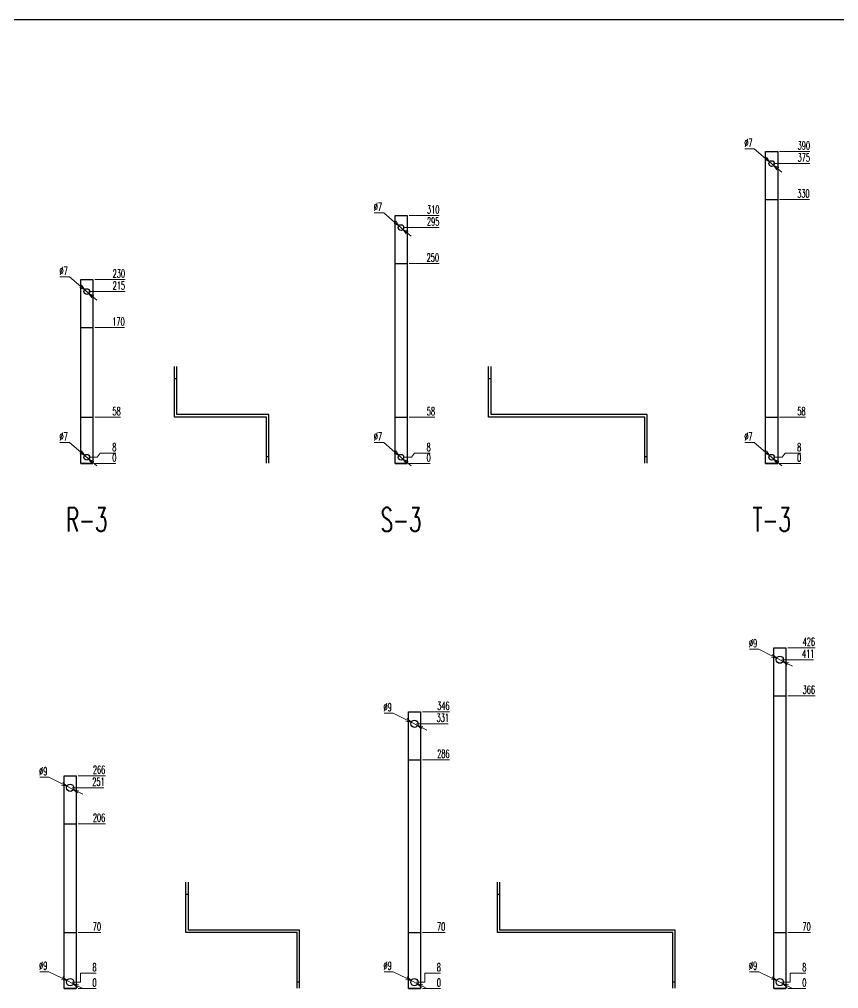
# Model space of a CAD drawing. Header units: millimetres. Extents: x 173893 to 258446, y -176540 to -123824.
# Drawn here: x 196715 to 197738, y -135155 to -133944 of the extents above; entities that cross this region are included whole.
import ezdxf
from ezdxf.enums import TextEntityAlignment as Align

# ---------------------------------------------------------------- set-up
doc = ezdxf.new("R2010")
doc.units = ezdxf.units.MM
doc.header["$LTSCALE"] = 3
doc.layers.add('@.DM. NÉT CHÍNH', color=7, linetype='Continuous')
doc.layers.add('@.VISIBLE', color=7, linetype='Continuous')
doc.styles.add('Ann_w01', font='romans.shx', dxfattribs={"width": 0.6, "bigfont": 'chineset.shx'})
doc.dimstyles.new('Dim 01_SC05', dxfattribs={"dimscale": 5, "dimtxt": 2, "dimasz": 1.3, "dimexe": 0.5, "dimexo": 0.5, "dimgap": 0.5, "dimtad": 1, "dimtoh": 1, "dimdec": 1, "dimzin": 12, "dimdsep": 46, "dimtxsty": 'Ann_w01', "dimblk": 'OPEN30', "dimcen": 1.5, "dimclrd": 6, "dimclre": 6, "dimclrt": 3, "dimadec": 1, "dimazin": 3, "dimtm": 1e-09, "dimtfac": 1, "dimtdec": 1, "dimtmove": 0, "dimatfit": 3, "dimldrblk": 'OPEN30', "dimfxl": 1, "dimtolj": 1, "dimlwd": 20, "dimlwe": 20, "dimarcsym": 0})

# ---------------------------------------------------------------- blocks, each defined once
blk = doc.blocks.new('*D2297')
at = {"layer": '@.VISIBLE', "color": 6, "lineweight": 20, "transparency": 16777216}
blk.add_line((196809.2, -134498.9), (196835.6, -134498.9), dxfattribs=at)
at = {"layer": 'Defpoints', "color": 0, "transparency": 16777216}
for p in [(196799.2, -134498.9), (196806.7, -134498.9), (196829.1, -134498.9)]:
    blk.add_point(p, dxfattribs=at)
at = {"layer": '@.VISIBLE', "color": 3, "transparency": 16777216, "insert": (196833.6, -134491.4), "char_height": 10, "attachment_point": 5, "style": 'Ann_w01'}
blk.add_mtext('\\A1;0', dxfattribs=at)
blk = doc.blocks.new('_Open30')
at = {"color": 0, "linetype": 'ByBlock', "lineweight": -2}
for p, q in [((-1, 0.27), (0, 0)), ((0, 0), (-1, -0.27)), ((0, 0), (-1, 0))]:
    blk.add_line(p, q, dxfattribs=at)
blk = doc.blocks.new('*D2298')
at = {"layer": '@.VISIBLE', "color": 6, "lineweight": 20, "transparency": 16777216}
for p, q in [((196812.2, -134490.9), (196816.1, -134485.9)), ((196816.1, -134485.9), (196835.6, -134485.9)), ((196801.7, -134490.9), (196812.2, -134490.9))]:
    blk.add_line(p, q, dxfattribs=at)
at = {"layer": 'Defpoints', "color": 0, "transparency": 16777216}
for p in [(196829.1, -134485.9), (196799.2, -134490.9), (196799.2, -134498.9)]:
    blk.add_point(p, dxfattribs=at)
at = {"layer": '@.VISIBLE', "color": 3, "transparency": 16777216, "insert": (196833.6, -134478.4), "char_height": 10, "attachment_point": 5, "style": 'Ann_w01'}
blk.add_mtext('\\A1;8', dxfattribs=at)
blk = doc.blocks.new('*D2299')
at = {"layer": '@.VISIBLE', "color": 6, "lineweight": 20, "transparency": 16777216}
blk.add_line((196809.2, -134440.9), (196841.3, -134440.9), dxfattribs=at)
at = {"layer": 'Defpoints', "color": 0, "transparency": 16777216}
for p in [(196806.7, -134440.9), (196829.1, -134440.9), (196799.2, -134498.9)]:
    blk.add_point(p, dxfattribs=at)
at = {"layer": '@.VISIBLE', "color": 3, "transparency": 16777216, "insert": (196836.5, -134433.4), "char_height": 10, "attachment_point": 5, "style": 'Ann_w01'}
blk.add_mtext('\\A1;58', dxfattribs=at)
blk = doc.blocks.new('*D2300')
at = {"layer": '@.DM. NÉT CHÍNH', "color": 6, "linetype": 'Continuous', "lineweight": 20, "transparency": 16777216}
blk.add_line((196809.2, -134328.9), (196846.2, -134328.9), dxfattribs=at)
at = {"layer": 'Defpoints', "color": 0, "linetype": 'Continuous', "transparency": 16777216}
for p in [(196806.7, -134328.9), (196829.1, -134328.9), (196799.2, -134498.9)]:
    blk.add_point(p, dxfattribs=at)
at = {"layer": '@.DM. NÉT CHÍNH', "color": 3, "linetype": 'Continuous', "transparency": 16777216, "insert": (196838.9, -134321.4), "char_height": 10, "attachment_point": 5, "style": 'Ann_w01'}
blk.add_mtext('\\A1;170', dxfattribs=at)
blk = doc.blocks.new('*D2301')
at = {"layer": '@.DM. NÉT CHÍNH', "color": 6, "linetype": 'Continuous', "lineweight": 20, "transparency": 16777216}
blk.add_line((196801.7, -134283.9), (196847.1, -134283.9), dxfattribs=at)
at = {"layer": 'Defpoints', "color": 0, "linetype": 'Continuous', "transparency": 16777216}
for p in [(196799.2, -134283.9), (196829.1, -134283.9), (196799.2, -134498.9)]:
    blk.add_point(p, dxfattribs=at)
at = {"layer": '@.DM. NÉT CHÍNH', "color": 3, "linetype": 'Continuous', "transparency": 16777216, "insert": (196839.3, -134276.4), "char_height": 10, "attachment_point": 5, "style": 'Ann_w01'}
blk.add_mtext('\\A1;215', dxfattribs=at)
blk = doc.blocks.new('*D2302')
at = {"layer": '@.DM. NÉT CHÍNH', "color": 6, "linetype": 'Continuous', "lineweight": 20, "transparency": 16777216}
blk.add_line((196809.2, -134268.9), (196847.1, -134268.9), dxfattribs=at)
at = {"layer": 'Defpoints', "color": 0, "linetype": 'Continuous', "transparency": 16777216}
for p in [(196806.7, -134268.9), (196829.1, -134268.9), (196799.2, -134498.9)]:
    blk.add_point(p, dxfattribs=at)
at = {"layer": '@.DM. NÉT CHÍNH', "color": 3, "linetype": 'Continuous', "transparency": 16777216, "insert": (196839.3, -134261.4), "char_height": 10, "attachment_point": 5, "style": 'Ann_w01'}
blk.add_mtext('\\A1;230', dxfattribs=at)
blk = doc.blocks.new('*D2303')
at = {"layer": '@.DM. NÉT CHÍNH', "color": 6, "linetype": 'Continuous', "lineweight": 20, "transparency": 16777216}
for p, q in [((196765.5, -134265.5), (196777.5, -134265.5)), ((196777.5, -134265.5), (196791.6, -134277.4)), ((196801.9, -134286.2), (196796.6, -134281.6)), ((196806.9, -134290.4), (196811.8, -134294.6))]:
    blk.add_line(p, q, dxfattribs=at)
at = {"layer": 'Defpoints', "color": 0, "linetype": 'Continuous', "transparency": 16777216}
for p in [(196796.6, -134281.6), (196801.9, -134286.2)]:
    blk.add_point(p, dxfattribs=at)
at = {"layer": '@.DM. NÉT CHÍNH', "color": 6, "linetype": 'Continuous', "lineweight": 20, "transparency": 16777216, "xscale": 6.5, "yscale": 6.5, "zscale": 6.5}
for p, rotation in [((196796.6, -134281.6), 319.7385223554776), ((196801.9, -134286.2), 139.7385223554776)]:
    blk.add_blockref('_Open30', p, dxfattribs=dict(at, rotation=rotation))
at = {"layer": '@.DM. NÉT CHÍNH', "color": 3, "linetype": 'Continuous', "transparency": 16777216, "insert": (196770.3, -134258), "char_height": 10, "attachment_point": 5, "style": 'Ann_w01'}
blk.add_mtext('\\A1;∅7', dxfattribs=at)
blk = doc.blocks.new('*D2304')
at = {"layer": '@.DM. NÉT CHÍNH', "color": 6, "linetype": 'Continuous', "lineweight": 20, "transparency": 16777216}
for p, q in [((196765.5, -134472.5), (196777.5, -134472.5)), ((196777.5, -134472.5), (196791.6, -134484.4)), ((196801.9, -134493.2), (196796.6, -134488.6)), ((196806.9, -134497.4), (196811.8, -134501.6))]:
    blk.add_line(p, q, dxfattribs=at)
at = {"layer": 'Defpoints', "color": 0, "linetype": 'Continuous', "transparency": 16777216}
for p in [(196796.6, -134488.6), (196801.9, -134493.2)]:
    blk.add_point(p, dxfattribs=at)
at = {"layer": '@.DM. NÉT CHÍNH', "color": 6, "linetype": 'Continuous', "lineweight": 20, "transparency": 16777216, "xscale": 6.5, "yscale": 6.5, "zscale": 6.5}
for p, rotation in [((196796.6, -134488.6), 319.7385223539102), ((196801.9, -134493.2), 139.7385223539103)]:
    blk.add_blockref('_Open30', p, dxfattribs=dict(at, rotation=rotation))
at = {"layer": '@.DM. NÉT CHÍNH', "color": 3, "linetype": 'Continuous', "transparency": 16777216, "insert": (196770.3, -134465), "char_height": 10, "attachment_point": 5, "style": 'Ann_w01'}
blk.add_mtext('\\A1;∅7', dxfattribs=at)
blk = doc.blocks.new('*D2306')
at = {"layer": '@.VISIBLE', "color": 6, "lineweight": 20, "transparency": 16777216}
blk.add_line((197201.8, -134498.9), (197228.2, -134498.9), dxfattribs=at)
at = {"layer": 'Defpoints', "color": 0, "transparency": 16777216}
for p in [(197191.8, -134498.9), (197199.3, -134498.9), (197221.7, -134498.9)]:
    blk.add_point(p, dxfattribs=at)
at = {"layer": '@.VISIBLE', "color": 3, "transparency": 16777216, "insert": (197226.2, -134491.4), "char_height": 10, "attachment_point": 5, "style": 'Ann_w01'}
blk.add_mtext('\\A1;0', dxfattribs=at)
blk = doc.blocks.new('*D2307')
at = {"layer": '@.VISIBLE', "color": 6, "lineweight": 20, "transparency": 16777216}
for p, q in [((197204.8, -134490.9), (197208.7, -134485.9)), ((197208.7, -134485.9), (197228.2, -134485.9)), ((197194.3, -134490.9), (197204.8, -134490.9))]:
    blk.add_line(p, q, dxfattribs=at)
at = {"layer": 'Defpoints', "color": 0, "transparency": 16777216}
for p in [(197221.7, -134485.9), (197191.8, -134490.9), (197191.8, -134498.9)]:
    blk.add_point(p, dxfattribs=at)
at = {"layer": '@.VISIBLE', "color": 3, "transparency": 16777216, "insert": (197226.2, -134478.4), "char_height": 10, "attachment_point": 5, "style": 'Ann_w01'}
blk.add_mtext('\\A1;8', dxfattribs=at)
blk = doc.blocks.new('*D2308')
at = {"layer": '@.VISIBLE', "color": 6, "lineweight": 20, "transparency": 16777216}
blk.add_line((197201.8, -134440.9), (197233.9, -134440.9), dxfattribs=at)
at = {"layer": 'Defpoints', "color": 0, "transparency": 16777216}
for p in [(197199.3, -134440.9), (197221.7, -134440.9), (197191.8, -134498.9)]:
    blk.add_point(p, dxfattribs=at)
at = {"layer": '@.VISIBLE', "color": 3, "transparency": 16777216, "insert": (197229.1, -134433.4), "char_height": 10, "attachment_point": 5, "style": 'Ann_w01'}
blk.add_mtext('\\A1;58', dxfattribs=at)
blk = doc.blocks.new('*D2309')
at = {"layer": '@.VISIBLE', "color": 6, "lineweight": 20, "transparency": 16777216}
blk.add_line((197201.8, -134248.9), (197239.2, -134248.9), dxfattribs=at)
at = {"layer": 'Defpoints', "color": 0, "transparency": 16777216}
for p in [(197199.3, -134248.9), (197221.3, -134248.9), (197191.8, -134498.9)]:
    blk.add_point(p, dxfattribs=at)
at = {"layer": '@.VISIBLE', "color": 3, "transparency": 16777216, "insert": (197231.5, -134241.4), "char_height": 10, "attachment_point": 5, "style": 'Ann_w01'}
blk.add_mtext('\\A1;250', dxfattribs=at)
blk = doc.blocks.new('*D2310')
at = {"layer": '@.VISIBLE', "color": 6, "lineweight": 20, "transparency": 16777216}
blk.add_line((197194.3, -134203.9), (197239.6, -134203.9), dxfattribs=at)
at = {"layer": 'Defpoints', "color": 0, "transparency": 16777216}
for p in [(197191.8, -134203.9), (197221.7, -134203.9), (197191.8, -134498.9)]:
    blk.add_point(p, dxfattribs=at)
at = {"layer": '@.VISIBLE', "color": 3, "transparency": 16777216, "insert": (197231.9, -134196.4), "char_height": 10, "attachment_point": 5, "style": 'Ann_w01'}
blk.add_mtext('\\A1;295', dxfattribs=at)
blk = doc.blocks.new('*D2311')
at = {"layer": '@.VISIBLE', "color": 6, "lineweight": 20, "transparency": 16777216}
blk.add_line((197201.8, -134188.9), (197239.6, -134188.9), dxfattribs=at)
at = {"layer": 'Defpoints', "color": 0, "transparency": 16777216}
for p in [(197199.3, -134188.9), (197221.7, -134188.9), (197191.8, -134498.9)]:
    blk.add_point(p, dxfattribs=at)
at = {"layer": '@.VISIBLE', "color": 3, "transparency": 16777216, "insert": (197231.9, -134181.4), "char_height": 10, "attachment_point": 5, "style": 'Ann_w01'}
blk.add_mtext('\\A1;310', dxfattribs=at)
blk = doc.blocks.new('*D2312')
at = {"layer": '@.VISIBLE', "color": 6, "lineweight": 20, "transparency": 16777216}
for p, q in [((197158.1, -134185.5), (197170.1, -134185.5)), ((197170.1, -134185.5), (197184.2, -134197.4)), ((197194.5, -134206.2), (197189.1, -134201.6)), ((197199.4, -134210.4), (197204.4, -134214.6))]:
    blk.add_line(p, q, dxfattribs=at)
at = {"layer": 'Defpoints', "color": 0, "transparency": 16777216}
for p in [(197189.1, -134201.6), (197194.5, -134206.2)]:
    blk.add_point(p, dxfattribs=at)
at = {"layer": '@.VISIBLE', "color": 6, "lineweight": 20, "transparency": 16777216, "xscale": 6.5, "yscale": 6.5, "zscale": 6.5}
for p, rotation in [((197189.1, -134201.6), 319.738522356023), ((197194.5, -134206.2), 139.738522356023)]:
    blk.add_blockref('_Open30', p, dxfattribs=dict(at, rotation=rotation))
at = {"layer": '@.VISIBLE', "color": 3, "transparency": 16777216, "insert": (197162.8, -134178), "char_height": 10, "attachment_point": 5, "style": 'Ann_w01'}
blk.add_mtext('\\A1;∅7', dxfattribs=at)
blk = doc.blocks.new('*D2313')
at = {"layer": '@.VISIBLE', "color": 6, "lineweight": 20, "transparency": 16777216}
for p, q in [((197158.1, -134472.5), (197170.1, -134472.5)), ((197170.1, -134472.5), (197184.2, -134484.4)), ((197194.5, -134493.2), (197189.1, -134488.6)), ((197199.4, -134497.4), (197204.4, -134501.6))]:
    blk.add_line(p, q, dxfattribs=at)
at = {"layer": 'Defpoints', "color": 0, "transparency": 16777216}
for p in [(197189.1, -134488.6), (197194.5, -134493.2)]:
    blk.add_point(p, dxfattribs=at)
at = {"layer": '@.VISIBLE', "color": 6, "lineweight": 20, "transparency": 16777216, "xscale": 6.5, "yscale": 6.5, "zscale": 6.5}
for p, rotation in [((197189.1, -134488.6), 319.7385223559395), ((197194.5, -134493.2), 139.7385223559395)]:
    blk.add_blockref('_Open30', p, dxfattribs=dict(at, rotation=rotation))
at = {"layer": '@.VISIBLE', "color": 3, "transparency": 16777216, "insert": (197162.8, -134465), "char_height": 10, "attachment_point": 5, "style": 'Ann_w01'}
blk.add_mtext('\\A1;∅7', dxfattribs=at)
blk = doc.blocks.new('*D2314')
at = {"layer": '@.VISIBLE', "color": 6, "lineweight": 20, "transparency": 16777216}
blk.add_line((197664.7, -134498.9), (197691.1, -134498.9), dxfattribs=at)
at = {"layer": 'Defpoints', "color": 0, "transparency": 16777216}
for p in [(197654.7, -134498.9), (197662.2, -134498.9), (197684.6, -134498.9)]:
    blk.add_point(p, dxfattribs=at)
at = {"layer": '@.VISIBLE', "color": 3, "transparency": 16777216, "insert": (197689.1, -134491.4), "char_height": 10, "attachment_point": 5, "style": 'Ann_w01'}
blk.add_mtext('\\A1;0', dxfattribs=at)
blk = doc.blocks.new('*D2315')
at = {"layer": '@.VISIBLE', "color": 6, "lineweight": 20, "transparency": 16777216}
for p, q in [((197667.7, -134490.9), (197671.6, -134485.9)), ((197671.6, -134485.9), (197691.1, -134485.9)), ((197657.2, -134490.9), (197667.7, -134490.9))]:
    blk.add_line(p, q, dxfattribs=at)
at = {"layer": 'Defpoints', "color": 0, "transparency": 16777216}
for p in [(197684.6, -134485.9), (197654.7, -134490.9), (197654.7, -134498.9)]:
    blk.add_point(p, dxfattribs=at)
at = {"layer": '@.VISIBLE', "color": 3, "transparency": 16777216, "insert": (197689.1, -134478.4), "char_height": 10, "attachment_point": 5, "style": 'Ann_w01'}
blk.add_mtext('\\A1;8', dxfattribs=at)
blk = doc.blocks.new('*D2316')
at = {"layer": '@.VISIBLE', "color": 6, "lineweight": 20, "transparency": 16777216}
blk.add_line((197664.7, -134440.9), (197696.9, -134440.9), dxfattribs=at)
at = {"layer": 'Defpoints', "color": 0, "transparency": 16777216}
for p in [(197662.2, -134440.9), (197684.6, -134440.9), (197654.7, -134498.9)]:
    blk.add_point(p, dxfattribs=at)
at = {"layer": '@.VISIBLE', "color": 3, "transparency": 16777216, "insert": (197692, -134433.4), "char_height": 10, "attachment_point": 5, "style": 'Ann_w01'}
blk.add_mtext('\\A1;58', dxfattribs=at)
blk = doc.blocks.new('*D2317')
at = {"layer": '@.VISIBLE', "color": 6, "lineweight": 20, "transparency": 16777216}
blk.add_line((197664.7, -134168.9), (197702.1, -134168.9), dxfattribs=at)
at = {"layer": 'Defpoints', "color": 0, "transparency": 16777216}
for p in [(197662.2, -134168.9), (197684.2, -134168.9), (197654.7, -134498.9)]:
    blk.add_point(p, dxfattribs=at)
at = {"layer": '@.VISIBLE', "color": 3, "transparency": 16777216, "insert": (197694.4, -134161.4), "char_height": 10, "attachment_point": 5, "style": 'Ann_w01'}
blk.add_mtext('\\A1;330', dxfattribs=at)
blk = doc.blocks.new('*D2318')
at = {"layer": '@.VISIBLE', "color": 6, "lineweight": 20, "transparency": 16777216}
blk.add_line((197657.2, -134123.9), (197702.6, -134123.9), dxfattribs=at)
at = {"layer": 'Defpoints', "color": 0, "transparency": 16777216}
for p in [(197654.7, -134123.9), (197684.6, -134123.9), (197654.7, -134498.9)]:
    blk.add_point(p, dxfattribs=at)
at = {"layer": '@.VISIBLE', "color": 3, "transparency": 16777216, "insert": (197694.9, -134116.4), "char_height": 10, "attachment_point": 5, "style": 'Ann_w01'}
blk.add_mtext('\\A1;375', dxfattribs=at)
blk = doc.blocks.new('*D2319')
at = {"layer": '@.VISIBLE', "color": 6, "lineweight": 20, "transparency": 16777216}
blk.add_line((197664.7, -134108.9), (197702.6, -134108.9), dxfattribs=at)
at = {"layer": 'Defpoints', "color": 0, "transparency": 16777216}
for p in [(197662.2, -134108.9), (197684.6, -134108.9), (197654.7, -134498.9)]:
    blk.add_point(p, dxfattribs=at)
at = {"layer": '@.VISIBLE', "color": 3, "transparency": 16777216, "insert": (197694.9, -134101.4), "char_height": 10, "attachment_point": 5, "style": 'Ann_w01'}
blk.add_mtext('\\A1;390', dxfattribs=at)
blk = doc.blocks.new('*D2320')
at = {"layer": '@.VISIBLE', "color": 6, "lineweight": 20, "transparency": 16777216}
for p, q in [((197621.1, -134105.5), (197633, -134105.5)), ((197633, -134105.5), (197647.1, -134117.4)), ((197657.4, -134126.2), (197652.1, -134121.6)), ((197662.4, -134130.4), (197667.3, -134134.6))]:
    blk.add_line(p, q, dxfattribs=at)
at = {"layer": 'Defpoints', "color": 0, "transparency": 16777216}
for p in [(197652.1, -134121.6), (197657.4, -134126.2)]:
    blk.add_point(p, dxfattribs=at)
at = {"layer": '@.VISIBLE', "color": 6, "lineweight": 20, "transparency": 16777216, "xscale": 6.5, "yscale": 6.5, "zscale": 6.5}
for p, rotation in [((197652.1, -134121.6), 319.7385223566388), ((197657.4, -134126.2), 139.7385223566388)]:
    blk.add_blockref('_Open30', p, dxfattribs=dict(at, rotation=rotation))
at = {"layer": '@.VISIBLE', "color": 3, "transparency": 16777216, "insert": (197625.8, -134098), "char_height": 10, "attachment_point": 5, "style": 'Ann_w01'}
blk.add_mtext('\\A1;∅7', dxfattribs=at)
blk = doc.blocks.new('*D2321')
at = {"layer": '@.VISIBLE', "color": 6, "lineweight": 20, "transparency": 16777216}
for p, q in [((197621.1, -134472.5), (197633, -134472.5)), ((197633, -134472.5), (197647.1, -134484.4)), ((197657.4, -134493.2), (197652.1, -134488.6)), ((197662.4, -134497.4), (197667.3, -134501.6))]:
    blk.add_line(p, q, dxfattribs=at)
at = {"layer": 'Defpoints', "color": 0, "transparency": 16777216}
for p in [(197652.1, -134488.6), (197657.4, -134493.2)]:
    blk.add_point(p, dxfattribs=at)
at = {"layer": '@.VISIBLE', "color": 6, "lineweight": 20, "transparency": 16777216, "xscale": 6.5, "yscale": 6.5, "zscale": 6.5}
for p, rotation in [((197652.1, -134488.6), 319.738522355869), ((197657.4, -134493.2), 139.738522355869)]:
    blk.add_blockref('_Open30', p, dxfattribs=dict(at, rotation=rotation))
at = {"layer": '@.VISIBLE', "color": 3, "transparency": 16777216, "insert": (197625.8, -134465), "char_height": 10, "attachment_point": 5, "style": 'Ann_w01'}
blk.add_mtext('\\A1;∅7', dxfattribs=at)
blk = doc.blocks.new('*D2322')
at = {"layer": '@.DM. NÉT CHÍNH', "color": 6, "linetype": 'Continuous', "lineweight": 20, "transparency": 16777216}
blk.add_line((196788.4, -135155), (196810.9, -135155), dxfattribs=at)
at = {"layer": 'Defpoints', "color": 0, "linetype": 'Continuous', "transparency": 16777216}
for p in [(196778.4, -135155), (196785.9, -135155), (196804.4, -135155)]:
    blk.add_point(p, dxfattribs=at)
at = {"layer": '@.DM. NÉT CHÍNH', "color": 3, "linetype": 'Continuous', "transparency": 16777216, "insert": (196808.9, -135147.5), "char_height": 10, "attachment_point": 5, "style": 'Ann_w01'}
blk.add_mtext('\\A1;0', dxfattribs=at)
blk = doc.blocks.new('*D2323')
at = {"layer": '@.DM. NÉT CHÍNH', "color": 6, "linetype": 'Continuous', "lineweight": 20, "transparency": 16777216}
for p, q in [((196791.4, -135147), (196791.4, -135135.8)), ((196791.4, -135135.8), (196810.9, -135135.8)), ((196780.9, -135147), (196791.4, -135147))]:
    blk.add_line(p, q, dxfattribs=at)
at = {"layer": 'Defpoints', "color": 0, "linetype": 'Continuous', "transparency": 16777216}
for p in [(196804.4, -135135.8), (196778.4, -135147), (196778.4, -135155)]:
    blk.add_point(p, dxfattribs=at)
at = {"layer": '@.DM. NÉT CHÍNH', "color": 3, "linetype": 'Continuous', "transparency": 16777216, "insert": (196808.9, -135128.3), "char_height": 10, "attachment_point": 5, "style": 'Ann_w01'}
blk.add_mtext('\\A1;8', dxfattribs=at)
blk = doc.blocks.new('*D2324')
at = {"layer": '@.DM. NÉT CHÍNH', "color": 6, "linetype": 'Continuous', "lineweight": 20, "transparency": 16777216}
blk.add_line((196788.4, -135085), (196816.6, -135085), dxfattribs=at)
at = {"layer": 'Defpoints', "color": 0, "linetype": 'Continuous', "transparency": 16777216}
for p in [(196785.9, -135085), (196804.4, -135085), (196778.4, -135155)]:
    blk.add_point(p, dxfattribs=at)
at = {"layer": '@.DM. NÉT CHÍNH', "color": 3, "linetype": 'Continuous', "transparency": 16777216, "insert": (196811.8, -135077.5), "char_height": 10, "attachment_point": 5, "style": 'Ann_w01'}
blk.add_mtext('\\A1;70', dxfattribs=at)
blk = doc.blocks.new('*D2325')
at = {"layer": '@.DM. NÉT CHÍNH', "color": 6, "linetype": 'Continuous', "lineweight": 20, "transparency": 16777216}
blk.add_line((196788.4, -134949), (196822.4, -134949), dxfattribs=at)
at = {"layer": 'Defpoints', "color": 0, "linetype": 'Continuous', "transparency": 16777216}
for p in [(196785.9, -134949), (196804.4, -134949), (196778.4, -135155)]:
    blk.add_point(p, dxfattribs=at)
at = {"layer": '@.DM. NÉT CHÍNH', "color": 3, "linetype": 'Continuous', "transparency": 16777216, "insert": (196814.6, -134941.5), "char_height": 10, "attachment_point": 5, "style": 'Ann_w01'}
blk.add_mtext('\\A1;206', dxfattribs=at)
blk = doc.blocks.new('*D2326')
at = {"layer": '@.DM. NÉT CHÍNH', "color": 6, "linetype": 'Continuous', "lineweight": 20, "transparency": 16777216}
blk.add_line((196780.9, -134904), (196820.6, -134904), dxfattribs=at)
at = {"layer": 'Defpoints', "color": 0, "linetype": 'Continuous', "transparency": 16777216}
for p in [(196778.4, -134904), (196804.4, -134904), (196778.4, -135155)]:
    blk.add_point(p, dxfattribs=at)
at = {"layer": '@.DM. NÉT CHÍNH', "color": 3, "linetype": 'Continuous', "transparency": 16777216, "insert": (196813.8, -134896.5), "char_height": 10, "attachment_point": 5, "style": 'Ann_w01'}
blk.add_mtext('\\A1;251', dxfattribs=at)
blk = doc.blocks.new('*D2327')
at = {"layer": '@.DM. NÉT CHÍNH', "color": 6, "linetype": 'Continuous', "lineweight": 20, "transparency": 16777216}
blk.add_line((196788.4, -134889), (196822.4, -134889), dxfattribs=at)
at = {"layer": 'Defpoints', "color": 0, "linetype": 'Continuous', "transparency": 16777216}
for p in [(196785.9, -134889), (196804.4, -134889), (196778.4, -135155)]:
    blk.add_point(p, dxfattribs=at)
at = {"layer": '@.DM. NÉT CHÍNH', "color": 3, "linetype": 'Continuous', "transparency": 16777216, "insert": (196814.6, -134881.5), "char_height": 10, "attachment_point": 5, "style": 'Ann_w01'}
blk.add_mtext('\\A1;266', dxfattribs=at)
blk = doc.blocks.new('*D2328')
at = {"layer": '@.DM. NÉT CHÍNH', "color": 6, "linetype": 'Continuous', "lineweight": 20, "transparency": 16777216}
for p, q in [((196740.4, -134890.8), (196752, -134890.8)), ((196752, -134890.8), (196768.6, -134899)), ((196782.4, -134906), (196774.4, -134901.9)), ((196788.3, -134908.9), (196794.1, -134911.8))]:
    blk.add_line(p, q, dxfattribs=at)
at = {"layer": 'Defpoints', "color": 0, "linetype": 'Continuous', "transparency": 16777216}
for p in [(196774.4, -134901.9), (196782.4, -134906)]:
    blk.add_point(p, dxfattribs=at)
at = {"layer": '@.DM. NÉT CHÍNH', "color": 6, "linetype": 'Continuous', "lineweight": 20, "transparency": 16777216, "xscale": 6.5, "yscale": 6.5, "zscale": 6.5}
for p, rotation in [((196774.4, -134901.9), 333.4914428918884), ((196782.4, -134906), 153.4914428918885)]:
    blk.add_blockref('_Open30', p, dxfattribs=dict(at, rotation=rotation))
at = {"layer": '@.DM. NÉT CHÍNH', "color": 3, "linetype": 'Continuous', "transparency": 16777216, "insert": (196744.9, -134883.3), "char_height": 10, "attachment_point": 5, "style": 'Ann_w01'}
blk.add_mtext('\\A1;∅9', dxfattribs=at)
blk = doc.blocks.new('*D2329')
at = {"layer": '@.DM. NÉT CHÍNH', "color": 6, "linetype": 'Continuous', "lineweight": 20, "transparency": 16777216}
for p, q in [((196740.4, -135133.8), (196752, -135133.8)), ((196752, -135133.8), (196768.6, -135142)), ((196782.4, -135149), (196774.4, -135144.9)), ((196788.3, -135151.9), (196794.1, -135154.8))]:
    blk.add_line(p, q, dxfattribs=at)
at = {"layer": 'Defpoints', "color": 0, "linetype": 'Continuous', "transparency": 16777216}
for p in [(196774.4, -135144.9), (196782.4, -135149)]:
    blk.add_point(p, dxfattribs=at)
at = {"layer": '@.DM. NÉT CHÍNH', "color": 6, "linetype": 'Continuous', "lineweight": 20, "transparency": 16777216, "xscale": 6.5, "yscale": 6.5, "zscale": 6.5}
for p, rotation in [((196774.4, -135144.9), 333.491442892055), ((196782.4, -135149), 153.4914428920551)]:
    blk.add_blockref('_Open30', p, dxfattribs=dict(at, rotation=rotation))
at = {"layer": '@.DM. NÉT CHÍNH', "color": 3, "linetype": 'Continuous', "transparency": 16777216, "insert": (196744.9, -135126.3), "char_height": 10, "attachment_point": 5, "style": 'Ann_w01'}
blk.add_mtext('\\A1;∅9', dxfattribs=at)
blk = doc.blocks.new('*D2331')
at = {"layer": '@.VISIBLE', "color": 6, "lineweight": 20, "transparency": 16777216}
blk.add_line((197218.5, -135155), (197241, -135155), dxfattribs=at)
at = {"layer": 'Defpoints', "color": 0, "transparency": 16777216}
for p in [(197208.5, -135155), (197216, -135155), (197234.5, -135155)]:
    blk.add_point(p, dxfattribs=at)
at = {"layer": '@.VISIBLE', "color": 3, "transparency": 16777216, "insert": (197239, -135147.5), "char_height": 10, "attachment_point": 5, "style": 'Ann_w01'}
blk.add_mtext('\\A1;0', dxfattribs=at)
blk = doc.blocks.new('*D2332')
at = {"layer": '@.VISIBLE', "color": 6, "lineweight": 20, "transparency": 16777216}
for p, q in [((197221.5, -135147), (197221.5, -135135.8)), ((197221.5, -135135.8), (197241, -135135.8)), ((197211, -135147), (197221.5, -135147))]:
    blk.add_line(p, q, dxfattribs=at)
at = {"layer": 'Defpoints', "color": 0, "transparency": 16777216}
for p in [(197234.5, -135135.8), (197208.5, -135147), (197208.5, -135155)]:
    blk.add_point(p, dxfattribs=at)
at = {"layer": '@.VISIBLE', "color": 3, "transparency": 16777216, "insert": (197239, -135128.3), "char_height": 10, "attachment_point": 5, "style": 'Ann_w01'}
blk.add_mtext('\\A1;8', dxfattribs=at)
blk = doc.blocks.new('*D2333')
at = {"layer": '@.VISIBLE', "color": 6, "lineweight": 20, "transparency": 16777216}
blk.add_line((197218.5, -135085), (197246.7, -135085), dxfattribs=at)
at = {"layer": 'Defpoints', "color": 0, "transparency": 16777216}
for p in [(197216, -135085), (197234.5, -135085), (197208.5, -135155)]:
    blk.add_point(p, dxfattribs=at)
at = {"layer": '@.VISIBLE', "color": 3, "transparency": 16777216, "insert": (197241.9, -135077.5), "char_height": 10, "attachment_point": 5, "style": 'Ann_w01'}
blk.add_mtext('\\A1;70', dxfattribs=at)
blk = doc.blocks.new('*D2334')
at = {"layer": '@.VISIBLE', "color": 6, "lineweight": 20, "transparency": 16777216}
blk.add_line((197218.5, -134869), (197252.5, -134869), dxfattribs=at)
at = {"layer": 'Defpoints', "color": 0, "transparency": 16777216}
for p in [(197216, -134869), (197234.5, -134869), (197208.5, -135155)]:
    blk.add_point(p, dxfattribs=at)
at = {"layer": '@.VISIBLE', "color": 3, "transparency": 16777216, "insert": (197244.7, -134861.5), "char_height": 10, "attachment_point": 5, "style": 'Ann_w01'}
blk.add_mtext('\\A1;286', dxfattribs=at)
blk = doc.blocks.new('*D2335')
at = {"layer": '@.VISIBLE', "color": 6, "lineweight": 20, "transparency": 16777216}
blk.add_line((197211, -134824), (197250.7, -134824), dxfattribs=at)
at = {"layer": 'Defpoints', "color": 0, "transparency": 16777216}
for p in [(197208.5, -134824), (197234.5, -134824), (197208.5, -135155)]:
    blk.add_point(p, dxfattribs=at)
at = {"layer": '@.VISIBLE', "color": 3, "transparency": 16777216, "insert": (197243.9, -134816.5), "char_height": 10, "attachment_point": 5, "style": 'Ann_w01'}
blk.add_mtext('\\A1;331', dxfattribs=at)
blk = doc.blocks.new('*D2336')
at = {"layer": '@.VISIBLE', "color": 6, "lineweight": 20, "transparency": 16777216}
blk.add_line((197218.5, -134809), (197252.5, -134809), dxfattribs=at)
at = {"layer": 'Defpoints', "color": 0, "transparency": 16777216}
for p in [(197216, -134809), (197234.5, -134809), (197208.5, -135155)]:
    blk.add_point(p, dxfattribs=at)
at = {"layer": '@.VISIBLE', "color": 3, "transparency": 16777216, "insert": (197244.7, -134801.5), "char_height": 10, "attachment_point": 5, "style": 'Ann_w01'}
blk.add_mtext('\\A1;346', dxfattribs=at)
blk = doc.blocks.new('*D2337')
at = {"layer": '@.VISIBLE', "color": 6, "lineweight": 20, "transparency": 16777216}
for p, q in [((197170.5, -134810.8), (197182.1, -134810.8)), ((197182.1, -134810.8), (197198.7, -134819)), ((197212.5, -134826), (197204.5, -134821.9)), ((197218.4, -134828.9), (197224.2, -134831.8))]:
    blk.add_line(p, q, dxfattribs=at)
at = {"layer": 'Defpoints', "color": 0, "transparency": 16777216}
for p in [(197204.5, -134821.9), (197212.5, -134826)]:
    blk.add_point(p, dxfattribs=at)
at = {"layer": '@.VISIBLE', "color": 6, "lineweight": 20, "transparency": 16777216, "xscale": 6.5, "yscale": 6.5, "zscale": 6.5}
for p, rotation in [((197204.5, -134821.9), 333.4914428916412), ((197212.5, -134826), 153.4914428916412)]:
    blk.add_blockref('_Open30', p, dxfattribs=dict(at, rotation=rotation))
at = {"layer": '@.VISIBLE', "color": 3, "transparency": 16777216, "insert": (197175, -134803.3), "char_height": 10, "attachment_point": 5, "style": 'Ann_w01'}
blk.add_mtext('\\A1;∅9', dxfattribs=at)
blk = doc.blocks.new('*D2338')
at = {"layer": '@.VISIBLE', "color": 6, "lineweight": 20, "transparency": 16777216}
for p, q in [((197170.5, -135133.8), (197182.1, -135133.8)), ((197182.1, -135133.8), (197198.7, -135142)), ((197212.5, -135149), (197204.5, -135144.9)), ((197218.4, -135151.9), (197224.2, -135154.8))]:
    blk.add_line(p, q, dxfattribs=at)
at = {"layer": 'Defpoints', "color": 0, "transparency": 16777216}
for p in [(197204.5, -135144.9), (197212.5, -135149)]:
    blk.add_point(p, dxfattribs=at)
at = {"layer": '@.VISIBLE', "color": 6, "lineweight": 20, "transparency": 16777216, "xscale": 6.5, "yscale": 6.5, "zscale": 6.5}
for p, rotation in [((197204.5, -135144.9), 333.4914428915581), ((197212.5, -135149), 153.4914428915581)]:
    blk.add_blockref('_Open30', p, dxfattribs=dict(at, rotation=rotation))
at = {"layer": '@.VISIBLE', "color": 3, "transparency": 16777216, "insert": (197175, -135126.3), "char_height": 10, "attachment_point": 5, "style": 'Ann_w01'}
blk.add_mtext('\\A1;∅9', dxfattribs=at)
blk = doc.blocks.new('*D2339')
at = {"layer": '@.VISIBLE', "color": 6, "lineweight": 20, "transparency": 16777216}
blk.add_line((197675, -135155), (197697.5, -135155), dxfattribs=at)
at = {"layer": 'Defpoints', "color": 0, "transparency": 16777216}
for p in [(197665, -135155), (197672.5, -135155), (197691, -135155)]:
    blk.add_point(p, dxfattribs=at)
at = {"layer": '@.VISIBLE', "color": 3, "transparency": 16777216, "insert": (197695.5, -135147.5), "char_height": 10, "attachment_point": 5, "style": 'Ann_w01'}
blk.add_mtext('\\A1;0', dxfattribs=at)
blk = doc.blocks.new('*D2340')
at = {"layer": '@.VISIBLE', "color": 6, "lineweight": 20, "transparency": 16777216}
for p, q in [((197678, -135147), (197678, -135135.8)), ((197678, -135135.8), (197697.5, -135135.8)), ((197667.5, -135147), (197678, -135147))]:
    blk.add_line(p, q, dxfattribs=at)
at = {"layer": 'Defpoints', "color": 0, "transparency": 16777216}
for p in [(197691, -135135.8), (197665, -135147), (197665, -135155)]:
    blk.add_point(p, dxfattribs=at)
at = {"layer": '@.VISIBLE', "color": 3, "transparency": 16777216, "insert": (197695.5, -135128.3), "char_height": 10, "attachment_point": 5, "style": 'Ann_w01'}
blk.add_mtext('\\A1;8', dxfattribs=at)
blk = doc.blocks.new('*D2341')
at = {"layer": '@.VISIBLE', "color": 6, "lineweight": 20, "transparency": 16777216}
blk.add_line((197675, -135085), (197703.2, -135085), dxfattribs=at)
at = {"layer": 'Defpoints', "color": 0, "transparency": 16777216}
for p in [(197672.5, -135085), (197691, -135085), (197665, -135155)]:
    blk.add_point(p, dxfattribs=at)
at = {"layer": '@.VISIBLE', "color": 3, "transparency": 16777216, "insert": (197698.4, -135077.5), "char_height": 10, "attachment_point": 5, "style": 'Ann_w01'}
blk.add_mtext('\\A1;70', dxfattribs=at)
blk = doc.blocks.new('*D2342')
at = {"layer": '@.VISIBLE', "color": 6, "lineweight": 20, "transparency": 16777216}
blk.add_line((197675, -134789), (197708.9, -134789), dxfattribs=at)
at = {"layer": 'Defpoints', "color": 0, "transparency": 16777216}
for p in [(197672.5, -134789), (197691, -134789), (197665, -135155)]:
    blk.add_point(p, dxfattribs=at)
at = {"layer": '@.VISIBLE', "color": 3, "transparency": 16777216, "insert": (197701.2, -134781.5), "char_height": 10, "attachment_point": 5, "style": 'Ann_w01'}
blk.add_mtext('\\A1;366', dxfattribs=at)
blk = doc.blocks.new('*D2343')
at = {"layer": '@.VISIBLE', "color": 6, "lineweight": 20, "transparency": 16777216}
blk.add_line((197667.5, -134744), (197707.2, -134744), dxfattribs=at)
at = {"layer": 'Defpoints', "color": 0, "transparency": 16777216}
for p in [(197665, -134744), (197691, -134744), (197665, -135155)]:
    blk.add_point(p, dxfattribs=at)
at = {"layer": '@.VISIBLE', "color": 3, "transparency": 16777216, "insert": (197700.4, -134736.5), "char_height": 10, "attachment_point": 5, "style": 'Ann_w01'}
blk.add_mtext('\\A1;411', dxfattribs=at)
blk = doc.blocks.new('*D2344')
at = {"layer": '@.VISIBLE', "color": 6, "lineweight": 20, "transparency": 16777216}
blk.add_line((197675, -134729), (197708.9, -134729), dxfattribs=at)
at = {"layer": 'Defpoints', "color": 0, "transparency": 16777216}
for p in [(197672.5, -134729), (197691, -134729), (197665, -135155)]:
    blk.add_point(p, dxfattribs=at)
at = {"layer": '@.VISIBLE', "color": 3, "transparency": 16777216, "insert": (197701.2, -134721.5), "char_height": 10, "attachment_point": 5, "style": 'Ann_w01'}
blk.add_mtext('\\A1;426', dxfattribs=at)
blk = doc.blocks.new('*D2345')
at = {"layer": '@.VISIBLE', "color": 6, "lineweight": 20, "transparency": 16777216}
for p, q in [((197626.9, -134730.8), (197638.6, -134730.8)), ((197638.6, -134730.8), (197655.1, -134739)), ((197669, -134746), (197661, -134741.9)), ((197674.8, -134748.9), (197680.7, -134751.8))]:
    blk.add_line(p, q, dxfattribs=at)
at = {"layer": 'Defpoints', "color": 0, "transparency": 16777216}
for p in [(197661, -134741.9), (197669, -134746)]:
    blk.add_point(p, dxfattribs=at)
at = {"layer": '@.VISIBLE', "color": 6, "lineweight": 20, "transparency": 16777216, "xscale": 6.5, "yscale": 6.5, "zscale": 6.5}
for p, rotation in [((197661, -134741.9), 333.4914428923851), ((197669, -134746), 153.491442892385)]:
    blk.add_blockref('_Open30', p, dxfattribs=dict(at, rotation=rotation))
at = {"layer": '@.VISIBLE', "color": 3, "transparency": 16777216, "insert": (197631.5, -134723.3), "char_height": 10, "attachment_point": 5, "style": 'Ann_w01'}
blk.add_mtext('\\A1;∅9', dxfattribs=at)
blk = doc.blocks.new('*D2346')
at = {"layer": '@.VISIBLE', "color": 6, "lineweight": 20, "transparency": 16777216}
for p, q in [((197626.9, -135133.8), (197638.6, -135133.8)), ((197638.6, -135133.8), (197655.1, -135142)), ((197669, -135149), (197661, -135144.9)), ((197674.8, -135151.9), (197680.7, -135154.8))]:
    blk.add_line(p, q, dxfattribs=at)
at = {"layer": 'Defpoints', "color": 0, "transparency": 16777216}
for p in [(197661, -135144.9), (197669, -135149)]:
    blk.add_point(p, dxfattribs=at)
at = {"layer": '@.VISIBLE', "color": 6, "lineweight": 20, "transparency": 16777216, "xscale": 6.5, "yscale": 6.5, "zscale": 6.5}
for p, rotation in [((197661, -135144.9), 333.4914428918889), ((197669, -135149), 153.4914428918889)]:
    blk.add_blockref('_Open30', p, dxfattribs=dict(at, rotation=rotation))
at = {"layer": '@.VISIBLE', "color": 3, "transparency": 16777216, "insert": (197631.5, -135126.3), "char_height": 10, "attachment_point": 5, "style": 'Ann_w01'}
blk.add_mtext('\\A1;∅9', dxfattribs=at)

msp = doc.modelspace()

# ---------------------------------------------------------------- linework, layer by layer
at = {"layer": '@.DM. NÉT CHÍNH', "linetype": 'Continuous'}
for p, q in [((195808.93, -133943.76), (201737.57, -133943.76)), ((196908.63, -134392.65), (196911.63, -134392.65)), ((197023.63, -134490.15), (197026.63, -134490.15)), ((196923.14, -135036.86), (196926.14, -135036.86)), ((197062.14, -135146.36), (197065.14, -135146.36))]:
    msp.add_line(p, q, dxfattribs=at)
at = {"layer": '@.VISIBLE', "color": 2}
for p, q in [((197301.21, -134392.65), (197304.21, -134392.65)), ((197496.21, -134490.15), (197499.21, -134490.15)), ((197184.31, -134498.9), (197199.31, -134498.9)), ((197312.08, -135036.86), (197315.08, -135036.86)), ((197201.01, -135154.95), (197216.01, -135154.95)), ((197531.08, -135146.36), (197534.08, -135146.36))]:
    msp.add_line(p, q, dxfattribs=at)
at = {"layer": '@.VISIBLE', "color": 1}
for p, q in [((196791.72, -134498.9), (196806.72, -134498.9)), ((196770.92, -135154.95), (196785.92, -135154.95))]:
    msp.add_line(p, q, dxfattribs=at)
at = {"layer": '@.VISIBLE', "color": 4}
for p, q in [((197647.24, -134498.9), (197662.24, -134498.9)), ((197657.49, -135154.95), (197672.49, -135154.95))]:
    msp.add_line(p, q, dxfattribs=at)
for points in [[(197647.24, -134498.9), (197647.24, -134108.9), (197662.24, -134108.9), (197662.24, -134498.9)], [(197647.24, -134498.9), (197647.24, -134168.9), (197662.24, -134168.9), (197662.24, -134498.9)], [(197647.24, -134498.9), (197647.24, -134440.9), (197662.24, -134440.9), (197662.24, -134498.9)], [(197657.49, -135154.95), (197657.49, -134728.95), (197672.49, -134728.95), (197672.49, -135154.95)], [(197657.49, -135154.95), (197657.49, -134788.95), (197672.49, -134788.95), (197672.49, -135154.95)], [(197657.49, -135154.95), (197657.49, -135084.95), (197672.49, -135084.95), (197672.49, -135154.95)]]:
    msp.add_lwpolyline(points, close=True, dxfattribs=at)
at = {"layer": '@.VISIBLE', "color": 2}
for points in [[(197184.31, -134498.9), (197184.31, -134188.9), (197199.31, -134188.9), (197199.31, -134498.9)], [(197184.31, -134498.9), (197184.31, -134248.9), (197199.31, -134248.9), (197199.31, -134498.9)], [(197184.31, -134498.9), (197184.31, -134440.9), (197199.31, -134440.9), (197199.31, -134498.9)], [(197201.01, -135154.95), (197201.01, -134808.95), (197216.01, -134808.95), (197216.01, -135154.95)], [(197201.01, -135154.95), (197201.01, -134868.95), (197216.01, -134868.95), (197216.01, -135154.95)], [(197201.01, -135154.95), (197201.01, -135084.95), (197216.01, -135084.95), (197216.01, -135154.95)]]:
    msp.add_lwpolyline(points, close=True, dxfattribs=at)
at = {"layer": '@.VISIBLE', "color": 1}
for points in [[(196791.72, -134498.9), (196791.72, -134268.9), (196806.72, -134268.9), (196806.72, -134498.9)], [(196791.72, -134498.9), (196791.72, -134328.9), (196806.72, -134328.9), (196806.72, -134498.9)], [(196791.72, -134498.9), (196791.72, -134440.9), (196806.72, -134440.9), (196806.72, -134498.9)], [(196770.92, -135154.95), (196770.92, -134888.95), (196785.92, -134888.95), (196785.92, -135154.95)], [(196770.92, -135154.95), (196770.92, -134948.95), (196785.92, -134948.95), (196785.92, -135154.95)], [(196770.92, -135154.95), (196770.92, -135084.95), (196785.92, -135084.95), (196785.92, -135154.95)]]:
    msp.add_lwpolyline(points, close=True, dxfattribs=at)
for points in [[(197023.63, -134498.15), (197023.63, -134440.65), (196908.63, -134440.65), (196908.63, -134377.65)], [(197026.63, -134498.15), (197026.63, -134437.65), (196911.63, -134437.65), (196911.63, -134377.65)], [(197062.14, -135154.36), (197062.14, -135084.86), (196923.14, -135084.86), (196923.14, -135021.86)], [(197065.14, -135154.36), (197065.14, -135081.86), (196926.14, -135081.86), (196926.14, -135021.86)]]:
    msp.add_lwpolyline(points, dxfattribs=at)
at = {"layer": '@.VISIBLE', "color": 2}
for points in [[(197496.21, -134498.15), (197496.21, -134440.65), (197301.21, -134440.65), (197301.21, -134377.65)], [(197499.21, -134498.15), (197499.21, -134437.65), (197304.21, -134437.65), (197304.21, -134377.65)], [(197531.08, -135154.36), (197531.08, -135084.86), (197312.08, -135084.86), (197312.08, -135021.86)], [(197534.08, -135154.36), (197534.08, -135081.86), (197315.08, -135081.86), (197315.08, -135021.86)]]:
    msp.add_lwpolyline(points, dxfattribs=at)
at = {"layer": '@.VISIBLE', "color": 4}
for centre, radius in [((197654.74, -134123.9), 3.5), ((197654.74, -134490.9), 3.5), ((197664.99, -134743.95), 4.5), ((197664.99, -135146.95), 4.5)]:
    msp.add_circle(centre, radius, dxfattribs=at)
at = {"layer": '@.VISIBLE', "color": 2}
for centre, radius in [((197191.81, -134203.9), 3.5), ((197191.81, -134490.9), 3.5), ((197208.51, -134823.95), 4.5), ((197208.51, -135146.95), 4.5)]:
    msp.add_circle(centre, radius, dxfattribs=at)
at = {"layer": '@.VISIBLE', "color": 1}
for centre, radius in [((196799.22, -134283.9), 3.5), ((196799.22, -134490.9), 3.5), ((196778.42, -134903.95), 4.5), ((196778.42, -135146.95), 4.5)]:
    msp.add_circle(centre, radius, dxfattribs=at)

# ---------------------------------------------------------------- texts
at = {"style": 'Ann_w01', "width": 0.6}
for s, p in [('R-3', (196799.22, -134568.9)), ('S-3', (197191.81, -134568.9)), ('T-3', (197654.74, -134568.9))]:
    msp.add_text(s, height=30, dxfattribs=at).set_placement(p, align=Align.MIDDLE_CENTER)

# ---------------------------------------------------------------- dimensions: what is measured, and where the dimension line sits
at = {"layer": '@.DM. NÉT CHÍNH', "linetype": 'Continuous'}
for p1, p2, picture, middle in [((196801.89, -134286.16), (196796.55, -134281.64), '*D2303', (196770.26, -134265.48)), ((196801.89, -134493.16), (196796.55, -134488.64), '*D2304', (196770.26, -134472.48)), ((196782.44, -134905.96), (196774.39, -134901.94), '*D2328', (196744.95, -134890.78)), ((196782.44, -135148.96), (196774.39, -135144.94), '*D2329', (196744.95, -135133.78))]:
    dim = msp.add_diameter_dim_2p(p1=p1, p2=p2, dimstyle='Dim 01_SC05', dxfattribs=at)
    dim.commit()
    dim.dimension.update_dxf_attribs({"geometry": picture, "text_midpoint": middle, "dimtype": 163})
for feature_location, offset, origin, picture, middle in [((196806.72, -134268.9), (22.41, 0), (196799.22, -134498.9), '*D2302', (196839.34, -134261.4)), ((196799.22, -134283.9), (29.91, 0), (196799.22, -134498.9), '*D2301', (196839.34, -134276.4)), ((196806.72, -134328.9), (22.41, 0), (196799.22, -134498.9), '*D2300', (196838.92, -134321.4)), ((196785.92, -134888.95), (18.52, 0), (196778.42, -135154.95), '*D2327', (196814.65, -134881.45)), ((196778.42, -134903.95), (26.02, 0), (196778.42, -135154.95), '*D2326', (196813.79, -134896.45)), ((196785.92, -134948.95), (18.52, 0), (196778.42, -135154.95), '*D2325', (196814.65, -134941.45)), ((196785.92, -135084.95), (18.52, 0), (196778.42, -135154.95), '*D2324', (196811.79, -135077.45)), ((196778.42, -135146.95), (26.02, 11.16), (196778.42, -135154.95), '*D2323', (196808.94, -135128.29)), ((196785.91677297, -135154.95123073), (18.51827497, 0), (196778.41677297, -135154.95123073), '*D2322', (196808.93504794, -135147.45123073))]:
    dim = msp.add_ordinate_dim(feature_location=feature_location, offset=offset, dtype=0, origin=origin, dimstyle='Dim 01_SC05', dxfattribs=at)
    dim.commit()
    dim.dimension.update_dxf_attribs({"geometry": picture, "text_midpoint": middle})
at = {"layer": '@.VISIBLE', "color": 4}
for p1, p2, picture, middle in [((197657.41, -134126.16), (197652.07, -134121.64), '*D2320', (197625.77, -134105.48)), ((197657.41, -134493.16), (197652.07, -134488.64), '*D2321', (197625.77, -134472.48)), ((197669.02, -134745.96), (197660.96, -134741.94), '*D2345', (197631.52, -134730.78)), ((197669.02, -135148.96), (197660.96, -135144.94), '*D2346', (197631.52, -135133.78))]:
    dim = msp.add_diameter_dim_2p(p1=p1, p2=p2, dimstyle='Dim 01_SC05', dxfattribs=at)
    dim.commit()
    dim.dimension.update_dxf_attribs({"geometry": picture, "text_midpoint": middle, "dimtype": 163})
for feature_location, offset, origin, picture, middle in [((197662.24, -134108.9), (22.41, 0), (197654.74, -134498.9), '*D2319', (197694.86, -134101.4)), ((197654.74, -134123.9), (29.91, 0), (197654.74, -134498.9), '*D2318', (197694.86, -134116.4)), ((197662.24, -134168.9), (21.98, 0), (197654.74, -134498.9), '*D2317', (197694.43, -134161.4)), ((197662.24, -134440.9), (22.41, 0), (197654.74, -134498.9), '*D2316', (197692, -134433.4)), ((197654.74, -134490.9), (29.91, 4.99), (197654.74, -134498.9), '*D2315', (197689.14, -134478.41)), ((197662.23642416, -134498.89900368), (22.40774088, 0), (197654.73642416, -134498.89900368), '*D2314', (197689.14416504, -134491.39900368)), ((197672.49, -134728.95), (18.52, 0), (197664.99, -135154.95), '*D2344', (197701.22, -134721.45)), ((197664.99, -134743.95), (26.02, 0), (197664.99, -135154.95), '*D2343', (197700.37, -134736.45)), ((197672.49, -134788.95), (18.52, 0), (197664.99, -135154.95), '*D2342', (197701.22, -134781.45)), ((197672.49, -135084.95), (18.52, 0), (197664.99, -135154.95), '*D2341', (197698.37, -135077.45)), ((197664.99, -135146.95), (26.02, 11.16), (197664.99, -135154.95), '*D2340', (197695.51, -135128.29)), ((197672.48986925, -135154.95123073), (18.51827497, 0), (197664.98986925, -135154.95123073), '*D2339', (197695.50814422, -135147.45123073))]:
    dim = msp.add_ordinate_dim(feature_location=feature_location, offset=offset, dtype=0, origin=origin, dimstyle='Dim 01_SC05', dxfattribs=at)
    dim.commit()
    dim.dimension.update_dxf_attribs({"geometry": picture, "text_midpoint": middle})
at = {"layer": '@.VISIBLE', "color": 2}
for p1, p2, picture, middle in [((197194.48, -134206.16), (197189.14, -134201.64), '*D2312', (197162.84, -134185.48)), ((197194.48, -134493.16), (197189.14, -134488.64), '*D2313', (197162.84, -134472.48)), ((197212.53, -134825.96), (197204.48, -134821.94), '*D2337', (197175.04, -134810.78)), ((197212.53, -135148.96), (197204.48, -135144.94), '*D2338', (197175.04, -135133.78))]:
    dim = msp.add_diameter_dim_2p(p1=p1, p2=p2, dimstyle='Dim 01_SC05', dxfattribs=at)
    dim.commit()
    dim.dimension.update_dxf_attribs({"geometry": picture, "text_midpoint": middle, "dimtype": 163})
for feature_location, offset, origin, picture, middle in [((197199.31, -134188.9), (22.41, 0), (197191.81, -134498.9), '*D2311', (197231.93, -134181.4)), ((197191.81, -134203.9), (29.91, 0), (197191.81, -134498.9), '*D2310', (197231.93, -134196.4)), ((197199.31, -134248.9), (21.98, 0), (197191.81, -134498.9), '*D2309', (197231.5, -134241.4)), ((197199.31, -134440.9), (22.41, 0), (197191.81, -134498.9), '*D2308', (197229.07, -134433.4)), ((197191.81, -134490.9), (29.91, 4.99), (197191.81, -134498.9), '*D2307', (197226.21, -134478.41)), ((197199.30642397, -134498.89900368), (22.40774088, 0), (197191.80642397, -134498.89900368), '*D2306', (197226.21416485, -134491.39900368)), ((197216.01, -134808.95), (18.52, 0), (197208.51, -135154.95), '*D2336', (197244.74, -134801.45)), ((197208.51, -134823.95), (26.02, 0), (197208.51, -135154.95), '*D2335', (197243.88, -134816.45)), ((197216.01, -134868.95), (18.52, 0), (197208.51, -135154.95), '*D2334', (197244.74, -134861.45)), ((197216.01, -135084.95), (18.52, 0), (197208.51, -135154.95), '*D2333', (197241.88, -135077.45)), ((197208.51, -135146.95), (26.02, 11.16), (197208.51, -135154.95), '*D2332', (197239.03, -135128.29)), ((197216.00789619, -135154.95123073), (18.51827497, 0), (197208.50789619, -135154.95123073), '*D2331', (197239.02617116, -135147.45123073))]:
    dim = msp.add_ordinate_dim(feature_location=feature_location, offset=offset, dtype=0, origin=origin, dimstyle='Dim 01_SC05', dxfattribs=at)
    dim.commit()
    dim.dimension.update_dxf_attribs({"geometry": picture, "text_midpoint": middle})
at = {"layer": '@.VISIBLE', "color": 1}
for feature_location, offset, origin, picture, middle in [((196806.72, -134440.9), (22.41, 0), (196799.22, -134498.9), '*D2299', (196836.49, -134433.4)), ((196799.22, -134490.9), (29.91, 4.99), (196799.22, -134498.9), '*D2298', (196833.63, -134478.41)), ((196806.72227954, -134498.89900368), (22.40774088, 0), (196799.22227954, -134498.89900368), '*D2297', (196833.63002042, -134491.39900368))]:
    dim = msp.add_ordinate_dim(feature_location=feature_location, offset=offset, dtype=0, origin=origin, dimstyle='Dim 01_SC05', dxfattribs=at)
    dim.commit()
    dim.dimension.update_dxf_attribs({"geometry": picture, "text_midpoint": middle})

doc.saveas('drawing.dxf')
